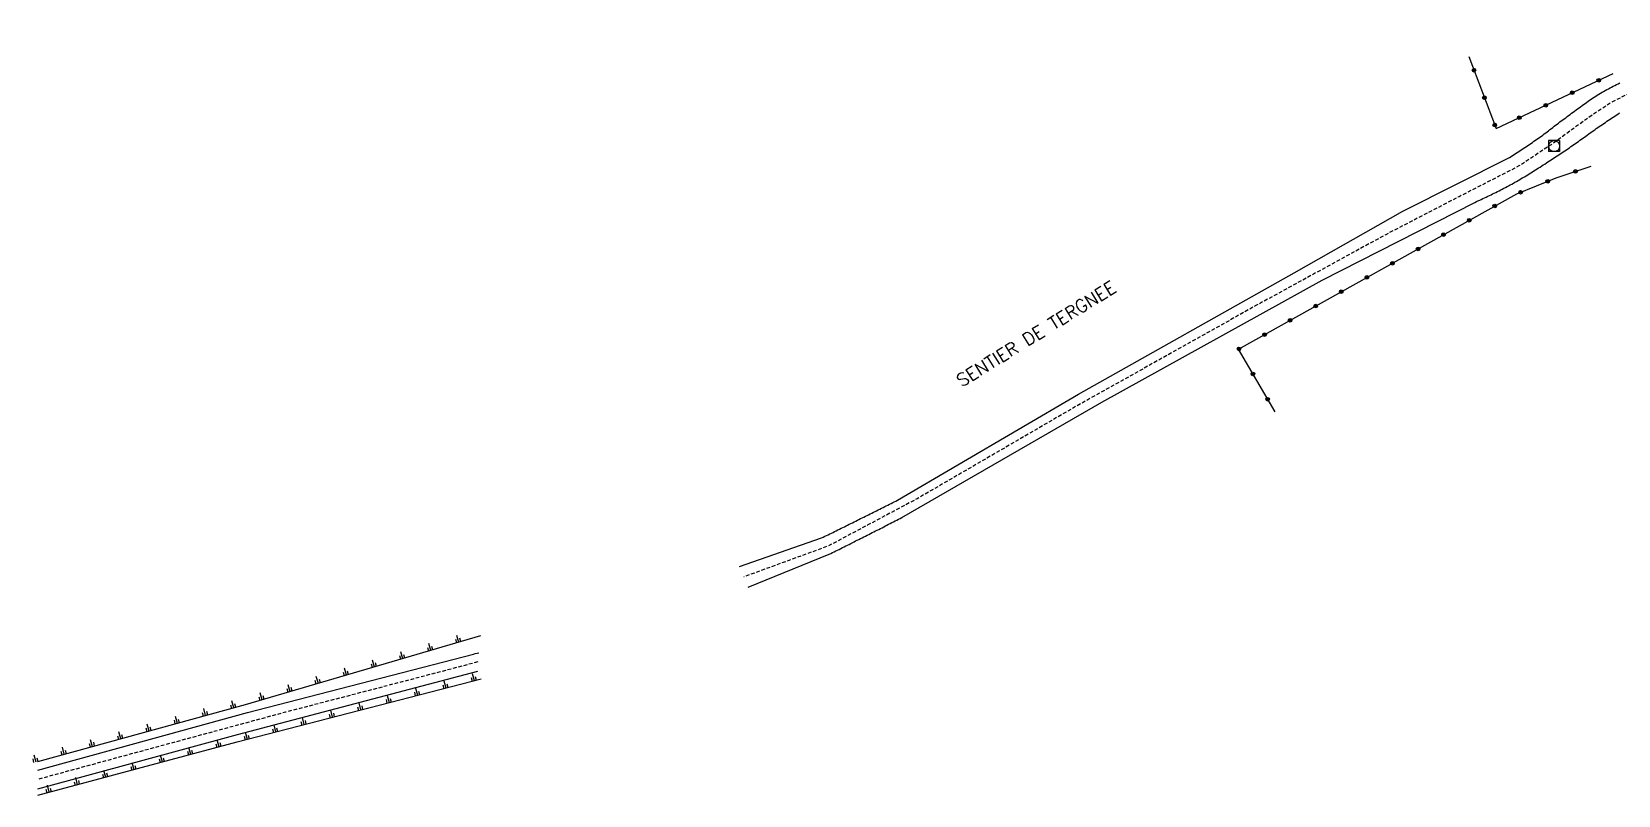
# Model space of a CAD drawing. Header units: millimetres. Extents: x 163999 to 165000, y 124000 to 125000.
# Drawn here: x 163999.2 to 164215.7, y 124022.6 to 124126.9 of the extents above; entities that cross this region are included whole.
import ezdxf
from ezdxf.enums import TextEntityAlignment as Align

# ---------------------------------------------------------------- set-up
doc = ezdxf.new("R2010")
doc.units = ezdxf.units.MM
doc.linetypes.add('DASHED', pattern=[0.75, 0.5, -0.25])
doc.layers.get('0').update_dxf_attribs({"linetype": 'CONTINUOUS'})
for name, color, linetype in [('W0001', 6, 'DASHED'), ('W0008', 7, 'CONTINUOUS'), ('W0211', 2, 'CONTINUOUS'), ('W0302', 3, 'CONTINUOUS'), ('W0322', 7, 'CONTINUOUS'), ('W0420', 7, 'CONTINUOUS'), ('W0989', 7, 'CONTINUOUS')]:
    doc.layers.add(name, color=color, linetype=linetype)
doc.styles.get("Standard").update_dxf_attribs({"font": 'romans.shx', "width": 0.85})

# ---------------------------------------------------------------- blocks, each defined once
blk = doc.blocks.new('t322o')
at = {"color": 0, "linetype": 'Continuous'}
for radius in [0.25, 0.15]:
    blk.add_circle((0, 0), radius, dxfattribs=at)
blk = doc.blocks.new('t211o')
at = {"color": 0, "linetype": 'Continuous'}
for p, q in [((-0.29, 0.5), (-0.29, 0)), ((0, 1), (0, 0)), ((0.29, 0.5), (0.29, 0))]:
    blk.add_line(p, q, dxfattribs=at)
blk = doc.blocks.new('T420')
for p, q in [((0.75, 0.75), (-0.75, 0.75)), ((-0.75, 0.75), (-0.75, -0.75)), ((0.75, 0.75), (0.75, -0.75)), ((0.75, -0.75), (-0.75, -0.75))]:
    blk.add_line(p, q)
blk.add_ellipse((0, 0), major_axis=(-0.53, 0.53), ratio=1, start_param=3.926991, end_param=10.210176)

msp = doc.modelspace()

# ---------------------------------------------------------------- linework, layer by layer
at = {"layer": 'W0001', "flags": 128}
for points in [[(164246.8, 124126.91), (164239.33, 124125.43), (164230.19, 124123.01), (164225.12, 124121.58), (164220.33, 124119.94), (164215, 124117.4), (164211.55, 124115.1), (164206.54, 124111.46), (164202.16, 124108.57), (164193.98, 124104.38), (164183.98, 124099.19), (164166.09, 124089.41), (164141.49, 124075.62), (164120.04, 124063.14), (164113.32, 124059.56), (164107.85, 124056.65), (164107.85, 124056.65), (164096.36, 124052.46)], [(164060.05, 124040.84), (164054.6, 124039.39), (164033.84, 124033.98), (164011.12, 124027.83), (164000, 124024.79)]]:
    msp.add_lwpolyline(points, dxfattribs=at)
at = {"layer": 'W0008', "flags": 128}
for points in [[(164095.77, 124053.87), (164106.99, 124057.79), (164107.21, 124057.9), (164107.44, 124058), (164107.66, 124058.11), (164107.88, 124058.22), (164108.1, 124058.33), (164108.33, 124058.44), (164108.55, 124058.54), (164108.77, 124058.65), (164108.99, 124058.76), (164109.21, 124058.87), (164109.43, 124058.98), (164109.66, 124059.09), (164109.88, 124059.2), (164110.1, 124059.31), (164110.32, 124059.42), (164110.54, 124059.53), (164110.76, 124059.64), (164110.98, 124059.75), (164111.2, 124059.86), (164111.43, 124059.97), (164111.65, 124060.08), (164111.87, 124060.19), (164112.09, 124060.3), (164112.31, 124060.41), (164112.53, 124060.52), (164112.75, 124060.63), (164112.97, 124060.74), (164113.19, 124060.84), (164113.41, 124060.95), (164113.63, 124061.06), (164113.85, 124061.17), (164114.07, 124061.28), (164114.28, 124061.39), (164114.5, 124061.5), (164114.72, 124061.61), (164114.94, 124061.72), (164115.16, 124061.83), (164115.38, 124061.94), (164115.6, 124062.05), (164115.81, 124062.16), (164116.03, 124062.27), (164116.25, 124062.38), (164116.47, 124062.49), (164116.69, 124062.6), (164116.91, 124062.71), (164117.12, 124062.82), (164117.34, 124062.93), (164142.04, 124077.43), (164171.46, 124093.98), (164186.32, 124102.38), (164200.87, 124109.72), (164201.08, 124109.85), (164201.29, 124109.99), (164201.5, 124110.12), (164201.71, 124110.26), (164201.92, 124110.4), (164202.13, 124110.53), (164202.34, 124110.67), (164202.55, 124110.81), (164202.75, 124110.95), (164202.96, 124111.09), (164203.17, 124111.23), (164203.38, 124111.37), (164203.58, 124111.51), (164203.79, 124111.65), (164204, 124111.8), (164204.2, 124111.94), (164204.41, 124112.08), (164204.61, 124112.23), (164204.82, 124112.37), (164205.02, 124112.52), (164205.22, 124112.66), (164205.42, 124112.8), (164205.61, 124112.95), (164205.81, 124113.1), (164206, 124113.24), (164206.2, 124113.39), (164206.39, 124113.54), (164206.58, 124113.69), (164206.78, 124113.84), (164206.97, 124113.99), (164207.16, 124114.14), (164207.36, 124114.29), (164207.55, 124114.43), (164207.75, 124114.58), (164207.94, 124114.73), (164208.14, 124114.87), (164208.33, 124115.02), (164208.54, 124115.17), (164208.74, 124115.32), (164208.94, 124115.47), (164209.15, 124115.62), (164209.35, 124115.77), (164209.55, 124115.92), (164209.75, 124116.07), (164209.96, 124116.22), (164210.16, 124116.37), (164210.36, 124116.52), (164210.57, 124116.67), (164210.77, 124116.82), (164210.97, 124116.97), (164211.18, 124117.12), (164211.38, 124117.26), (164211.59, 124117.41), (164211.8, 124117.55), (164212.01, 124117.69), (164212.22, 124117.84), (164212.43, 124117.97), (164212.64, 124118.11), (164212.85, 124118.25), (164213.07, 124118.38), (164213.29, 124118.51), (164213.51, 124118.64), (164213.72, 124118.76), (164213.94, 124118.88), (164214.16, 124119), (164214.37, 124119.12), (164214.59, 124119.24), (164214.81, 124119.35), (164215.03, 124119.47), (164215.25, 124119.58), (164215.48, 124119.69), (164215.7, 124119.8), (164215.92, 124119.91)], [(164096.95, 124051.05), (164108.02, 124055.54), (164108.25, 124055.66), (164108.48, 124055.77), (164108.7, 124055.88), (164108.93, 124056), (164109.15, 124056.11), (164109.38, 124056.22), (164109.6, 124056.34), (164109.83, 124056.45), (164110.06, 124056.56), (164110.28, 124056.68), (164110.51, 124056.79), (164110.73, 124056.9), (164110.96, 124057.02), (164111.18, 124057.13), (164111.41, 124057.24), (164111.63, 124057.36), (164111.86, 124057.47), (164112.09, 124057.58), (164112.31, 124057.7), (164112.54, 124057.81), (164112.76, 124057.93), (164112.99, 124058.04), (164113.21, 124058.15), (164113.44, 124058.27), (164113.66, 124058.38), (164113.89, 124058.5), (164114.11, 124058.61), (164114.34, 124058.73), (164114.56, 124058.84), (164114.79, 124058.95), (164115.01, 124059.07), (164115.24, 124059.18), (164115.46, 124059.3), (164115.69, 124059.41), (164115.91, 124059.53), (164116.14, 124059.64), (164116.36, 124059.76), (164116.59, 124059.87), (164116.81, 124059.99), (164117.04, 124060.1), (164117.26, 124060.22), (164117.49, 124060.33), (164117.71, 124060.45), (164117.94, 124060.56), (164145.23, 124076.3), (164175.31, 124092.99), (164196.13, 124103.6), (164196.35, 124103.7), (164196.57, 124103.8), (164196.8, 124103.9), (164197.02, 124104.01), (164197.24, 124104.11), (164197.47, 124104.21), (164197.69, 124104.32), (164197.91, 124104.43), (164198.13, 124104.53), (164198.35, 124104.64), (164198.57, 124104.75), (164198.79, 124104.86), (164199.01, 124104.97), (164199.23, 124105.08), (164199.45, 124105.19), (164199.67, 124105.3), (164199.89, 124105.42), (164200.1, 124105.53), (164200.32, 124105.65), (164200.54, 124105.76), (164200.75, 124105.88), (164200.97, 124106), (164201.18, 124106.11), (164201.4, 124106.23), (164201.61, 124106.35), (164201.83, 124106.47), (164202.05, 124106.6), (164202.27, 124106.72), (164202.48, 124106.85), (164202.7, 124106.98), (164202.92, 124107.11), (164203.13, 124107.24), (164203.35, 124107.37), (164203.56, 124107.5), (164203.78, 124107.63), (164203.99, 124107.76), (164204.21, 124107.89), (164204.42, 124108.03), (164204.63, 124108.16), (164204.85, 124108.3), (164205.06, 124108.43), (164205.27, 124108.57), (164205.48, 124108.71), (164205.69, 124108.84), (164205.9, 124108.98), (164206.11, 124109.12), (164206.32, 124109.26), (164206.54, 124109.39), (164206.75, 124109.53), (164206.96, 124109.67), (164207.17, 124109.81), (164207.38, 124109.95), (164207.59, 124110.09), (164207.8, 124110.23), (164208.01, 124110.37), (164208.21, 124110.51), (164208.42, 124110.65), (164208.63, 124110.79), (164208.84, 124110.93), (164209.04, 124111.07), (164209.25, 124111.21), (164209.45, 124111.35), (164209.66, 124111.5), (164209.86, 124111.64), (164210.07, 124111.79), (164210.27, 124111.93), (164210.48, 124112.08), (164210.68, 124112.22), (164210.88, 124112.37), (164211.09, 124112.51), (164211.29, 124112.66), (164211.49, 124112.8), (164211.7, 124112.95), (164211.9, 124113.09), (164212.11, 124113.24), (164212.31, 124113.38), (164212.51, 124113.53), (164212.72, 124113.67), (164212.92, 124113.81), (164213.13, 124113.96), (164213.33, 124114.1), (164213.54, 124114.24), (164213.75, 124114.38), (164213.95, 124114.53), (164214.16, 124114.67), (164214.37, 124114.81), (164214.59, 124114.96), (164214.8, 124115.1), (164215.01, 124115.25), (164215.23, 124115.39), (164215.44, 124115.53), (164215.66, 124115.67), (164215.87, 124115.81)], [(164000, 124026.07), (164028.62, 124033.96), (164059.48, 124041.91), (164059.73, 124041.98), (164059.97, 124042.05), (164060.21, 124042.11), (164060.22, 124042.11)], [(164000, 124023.51), (164027.29, 124030.92), (164060.05, 124039.58)]]:
    msp.add_lwpolyline(points, dxfattribs=at)
at = {"layer": 'W0211', "flags": 128}
msp.add_lwpolyline([(164000, 124027.26), (164028.36, 124035.05), (164060.48, 124044.44)], dxfattribs=at)
at = {"layer": 'W0302', "flags": 128}
msp.add_lwpolyline([(164000, 124022.63), (164027.23, 124029.94), (164060.51, 124038.53)], dxfattribs=at)
at = {"layer": 'W0322', "flags": 128}
for points in [[(164195.33, 124123.51), (164199.03, 124113.68), (164215.04, 124121.19)], [(164168.88, 124074.98), (164163.88, 124083.56), (164201.88, 124104.79), (164207.26, 124106.95), (164212.02, 124108.54)]]:
    msp.add_lwpolyline(points, dxfattribs=at)

# ---------------------------------------------------------------- block references
at = {"layer": 'W0211'}
for p, rotation in [((164053.62, 124042.43), 16.29974315996209), ((164057.45, 124043.56), 16.29974315996209), ((164049.78, 124041.31), 16.29974315996209), ((164042.1, 124039.07), 16.29974315996209), ((164045.94, 124040.19), 16.29974315996209), ((164059.57, 124038.29), 14.47834557177847), ((164034.42, 124036.82), 16.29974315996209), ((164038.26, 124037.94), 16.29974315996209), ((164051.82, 124036.29), 14.47834557177847), ((164055.69, 124037.29), 14.47834557177847), ((164026.73, 124034.6), 15.34977698281799), ((164030.58, 124035.7), 16.29974315996209), ((164044.07, 124034.29), 14.47834557177847), ((164047.95, 124035.29), 14.47834557177847), ((164019.02, 124032.48), 15.34977698281799), ((164022.88, 124033.54), 15.34977698281799), ((164036.33, 124032.29), 14.47834557177847), ((164040.2, 124033.29), 14.47834557177847), ((164011.3, 124030.37), 15.34977698281799), ((164015.16, 124031.43), 15.34977698281799), ((164028.58, 124030.29), 14.47834557177847), ((164032.46, 124031.29), 14.47834557177847), ((164003.59, 124028.25), 15.34977698281799), ((164007.45, 124029.31), 15.34977698281799), ((164020.85, 124028.23), 15.01839660682366), ((164024.72, 124029.27), 15.01839660682366), ((163999.73, 124027.19), 15.34977698281799), ((164009.26, 124025.12), 15.01839660682366), ((164013.13, 124026.16), 15.01839660682366), ((164016.99, 124027.19), 15.01839660682366), ((164001.54, 124023.05), 15.01839660682366), ((164005.4, 124024.08), 15.01839660682366)]:
    msp.add_blockref('t211o', p, dxfattribs=dict(at, rotation=rotation))
at = {"layer": 'W0322'}
for p, rotation in [((164196.03, 124121.64), 290.6554510293382), ((164213.06, 124120.27), 25.14659305764855), ((164197.45, 124117.89), 290.6554510293382), ((164205.82, 124116.87), 25.14659305764855), ((164209.44, 124118.57), 25.14659305764855), ((164202.2, 124115.17), 25.14659305764855), ((164198.86, 124114.15), 290.6554510293382), ((164206.1, 124106.48), 21.80920646978883), ((164209.87, 124107.82), 18.52831612372596), ((164202.39, 124104.99), 21.80920646978883), ((164198.86, 124103.11), 29.19880137402473), ((164195.37, 124101.16), 29.19880137402473), ((164188.39, 124097.25), 29.19880137402473), ((164191.88, 124099.2), 29.19880137402473), ((164184.9, 124095.3), 29.19880137402473), ((164181.41, 124093.35), 29.19880137402473), ((164177.91, 124091.4), 29.19880137402473), ((164174.42, 124089.45), 29.19880137402473), ((164170.93, 124087.5), 29.19880137402473), ((164167.44, 124085.54), 29.19880137402473), ((164163.95, 124083.59), 29.19880137402473), ((164165.85, 124080.17), 120.2402678918084), ((164167.87, 124076.71), 120.2402678918084)]:
    msp.add_blockref('t322o', p, dxfattribs=dict(at, rotation=rotation))
at = {"layer": 'W0420'}
msp.add_blockref('T420', (164206.96, 124111.28), dxfattribs=at)

# ---------------------------------------------------------------- texts
at = {"layer": 'W0989'}
msp.add_text('SENTIER DE TERGNEE', height=1.75, rotation=31.7988, dxfattribs=at).set_placement((164136.27, 124085.66), align=Align.MIDDLE)

doc.saveas('drawing.dxf')
